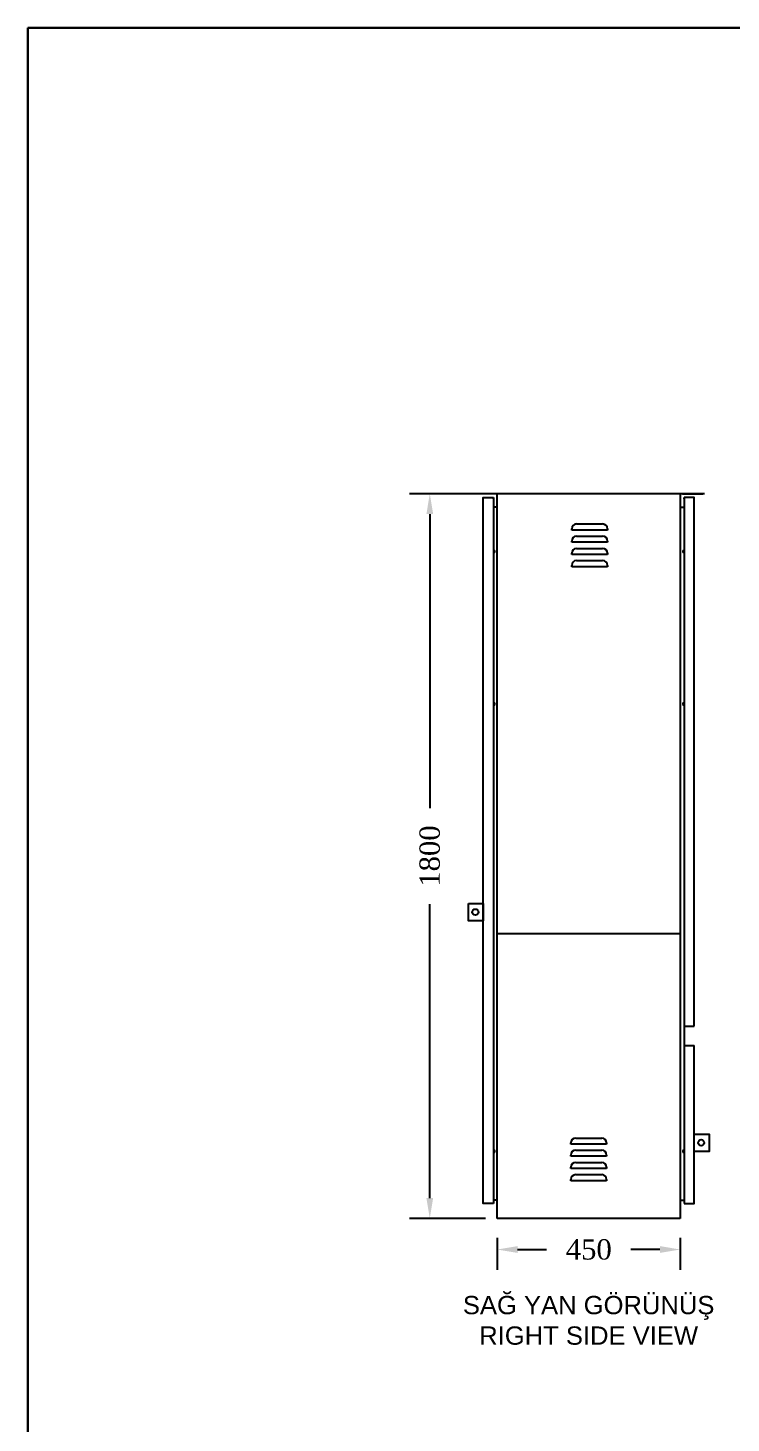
# Model space of a CAD drawing. Header units: metres. Extents: x 665631 to 671054, y 4275967 to 4279024.
# Drawn here: x 665631.5 to 665843.4, y 4276387.9 to 4276808.8 of the extents above; entities that cross this region are included whole.
import ezdxf

# ---------------------------------------------------------------- set-up
doc = ezdxf.new("R2010")
doc.units = ezdxf.units.M
doc.layers.get('0').update_dxf_attribs({"color": 5, "lineweight": 0})
for name, color, linetype in [('AFB ANTED', 7, 'Continuous'), ('LAYER_1', 7, 'Continuous'), ('Viewport', 7, 'Continuous'), ('VISIBLE', 7, 'Continuous')]:
    doc.layers.add(name, color=color, linetype=linetype)
doc.styles.add('SLDTEXTSTYLE0', font='arial.ttf')
doc.styles.get("Standard").update_dxf_attribs({"font": 'times.ttf'})
doc.dimstyles.new('ISO-25', dxfattribs={"dimtxt": 2.5, "dimasz": 2.5, "dimexe": 1.25, "dimexo": 0.625, "dimtad": 1, "dimtxsty": 'Standard', "dimcen": 2.5, "dimadec": 0, "dimazin": 0, "dimtfac": 1, "dimtmove": 0, "dimatfit": 3, "dimfxl": 1, "dimarcsym": 0})

# ---------------------------------------------------------------- blocks, each defined once
blk = doc.blocks.new('*D109')
at = {"color": 2, "linetype": 'Continuous', "lineweight": -2, "transparency": 16777216}
for p, q in [((-71691.4, 794), (-72084.1, 794)), ((-72034.1, 744), (-72034.1, 21.2)), ((-72034.1, -938), (-72034.1, -215.2)), ((-71897.4, -988), (-72084.1, -988))]:
    blk.add_line(p, q, dxfattribs=at)
at = {"color": 2, "linetype": 'Continuous', "lineweight": 30, "transparency": 16777216}
for points in [[(-72042.4, 744), (-72025.8, 744), (-72034.1, 794)], [(-72042.4, -938), (-72025.8, -938), (-72034.1, -988)]]:
    blk.add_solid(points, dxfattribs=at)
at = {"layer": 'Defpoints', "color": 0, "linetype": 'Continuous', "lineweight": 30, "transparency": 16777216}
for p in [(-71641.4, 794), (-72034.1, -988), (-71847.4, -988)]:
    blk.add_point(p, dxfattribs=at)
at = {"color": 2, "linetype": 'Continuous', "transparency": 16777216, "insert": (-72034.1, -97), "char_height": 50, "attachment_point": 5, "rotation": 90}
blk.add_mtext('1800', dxfattribs=at)
blk = doc.blocks.new('*D110')
at = {"color": 2, "linetype": 'Continuous', "lineweight": -2, "transparency": 16777216}
for p, q in [((-71868.4, -1036), (-71868.4, -1114.7)), ((-71418.4, -1036), (-71418.4, -1114.7)), ((-71818.4, -1064.7), (-71746.9, -1064.7)), ((-71468.4, -1064.7), (-71539.9, -1064.7))]:
    blk.add_line(p, q, dxfattribs=at)
at = {"color": 2, "linetype": 'Continuous', "lineweight": 30, "transparency": 16777216}
for points in [[(-71818.4, -1056.3), (-71818.4, -1073), (-71868.4, -1064.7)], [(-71468.4, -1056.3), (-71468.4, -1073), (-71418.4, -1064.7)]]:
    blk.add_solid(points, dxfattribs=at)
at = {"layer": 'Defpoints', "color": 0, "linetype": 'Continuous', "lineweight": 30, "transparency": 16777216}
for p in [(-71868.4, -986, 74), (-71418.4, -986, 74), (-71418.4, -1064.7)]:
    blk.add_point(p, dxfattribs=at)
at = {"color": 2, "linetype": 'Continuous', "transparency": 16777216, "insert": (-71643.4, -1064.7), "char_height": 50, "attachment_point": 5}
blk.add_mtext('450', dxfattribs=at)
blk = doc.blocks.new('353006C')
at = {"layer": 'VISIBLE'}
for p, q in [((-44, -89.3), (-44, -86.3)), ((44, -89.3), (-44, -89.3)), ((-32, -74.3), (32, -74.3)), ((44, -86.3), (44, -89.3)), ((-44, -119.3), (-44, -116.3)), ((44, -119.3), (-44, -119.3)), ((-32, -104.3), (32, -104.3)), ((-32, -134.3), (32, -134.3)), ((44, -116.3), (44, -119.3)), ((-44, -149.3), (-44, -146.3)), ((44, -149.3), (-44, -149.3)), ((-32, -164.3), (32, -164.3)), ((44, -146.3), (44, -149.3)), ((-44, -179.3), (-44, -176.3)), ((44, -179.3), (-44, -179.3)), ((44, -176.3), (44, -179.3))]:
    blk.add_line(p, q, dxfattribs=at)
for centre, start, end in [((-32, -86.3), 90, 180), ((32, -86.3), 0, 90), ((-32, -116.3), 90, 180), ((-32, -146.3), 90, 180), ((32, -116.3), 0, 90), ((32, -146.3), 0, 90), ((-32, -176.3), 90, 180), ((32, -176.3), 0, 90)]:
    blk.add_arc(centre, 12, start, end, dxfattribs=at)
blk = doc.blocks.new('353009C')
at = {"layer": 'VISIBLE'}
for p, q in [((-44, 182.5), (-44, 185.5)), ((44, 182.5), (-44, 182.5)), ((-32, 197.5), (32, 197.5)), ((44, 185.5), (44, 182.5)), ((-44, 152.5), (-44, 155.5)), ((44, 152.5), (-44, 152.5)), ((-32, 167.5), (32, 167.5)), ((-32, 137.5), (32, 137.5)), ((44, 155.5), (44, 152.5)), ((-44, 122.5), (-44, 125.5)), ((44, 122.5), (-44, 122.5)), ((-32, 107.5), (32, 107.5)), ((44, 125.5), (44, 122.5)), ((-44, 92.5), (-44, 95.5)), ((44, 92.5), (-44, 92.5)), ((44, 95.5), (44, 92.5))]:
    blk.add_line(p, q, dxfattribs=at)
for centre, start, end in [((-32, 185.5), 90, 180), ((32, 185.5), 0, 90), ((-32, 155.5), 90, 180), ((-32, 125.5), 90, 180), ((32, 155.5), 0, 90), ((32, 125.5), 0, 90), ((-32, 95.5), 90, 180), ((32, 95.5), 0, 90)]:
    blk.add_arc(centre, 12, start, end, dxfattribs=at)
blk = doc.blocks.new('ANO DETAYI')
at = {"color": 7}
for p, q in [((-71678.893, 794.025, 74), (-71923.893, 794.025, 74)), ((-71358.893, 794.025, 74), (-71678.893, 794.025, 74)), ((-71412.893, 794.025, 74), (-71362.893, 794.025, 74)), ((-71358.893, 794.025, 74), (-71408.893, 794.025, 74)), ((-71877.802, 784.525, 74), (-71877.802, -951.475, 74)), ((-71408.984, 784.525, 74), (-71408.984, -951.475, 74))]:
    blk.add_line(p, q, dxfattribs=at)
at = {"color": 7, "linetype": 'ByBlock', "lineweight": 25, "ltscale": 2.5}
for p, q in [((-71868.393, -985.975, 74), (-71868.393, 794.025, 74)), ((-71418.393, 794.025, 74), (-71418.393, 761.025, 74)), ((-71877.802, 781.525, 74), (-71877.802, 784.525, 74)), ((-71868.393, 761.025, 74), (-71877.802, 761.025, 74)), ((-71418.393, 761.025, 74), (-71408.984, 761.025, 74)), ((-71408.984, 781.525, 74), (-71408.984, 784.525, 74)), ((-71868.393, -287.975, 74), (-71868.393, -274.975, 74)), ((-71826.393, -287.975, 74), (-71868.393, -287.975, 74)), ((-71877.802, -948.475, 74), (-71877.802, -951.475, 74)), ((-71408.984, -948.475, 74), (-71408.984, -951.475, 74)), ((-71868.393, -987.975, 74), (-71868.393, -974.975, 74)), ((-71826.393, -987.975, 74), (-71868.393, -987.975, 74))]:
    blk.add_line(p, q, dxfattribs=at)
for p, q in [((-71408.984, -514.975, 74), (-71383.984, -514.975, 74)), ((-71408.984, -562.975, 74), (-71383.984, -562.975, 74))]:
    blk.add_line(p, q)
at = {"color": 7, "lineweight": 30}
blk.add_lwpolyline([(-73021.742, 1939.747), (-63390.26, 1939.747), (-63390.26, -4922.924), (-73021.742, -4922.924)], close=True, dxfattribs=at)
at = {"color": 7, "linetype": 'ByBlock', "lineweight": 25, "ltscale": 2.5, "elevation": 74}
for points in [[(-71877.802, -951.475), (-71902.802, -951.475), (-71902.802, 784.525), (-71877.802, 784.525)], [(-71383.984, -514.975), (-71383.984, 784.525), (-71408.984, 784.525)], [(-71408.984, -951.475), (-71383.984, -951.475), (-71383.984, -562.975)]]:
    blk.add_lwpolyline(points, dxfattribs=at)
at = {"layer": 'AFB ANTED', "color": 4, "elevation": 74}
for points in [[(-71939.025, -213.594), (-71902.73, -213.594), (-71902.73, -256.167), (-71939.025, -256.167)], [(-71383.984, -780.627), (-71347.689, -780.627), (-71347.689, -823.2), (-71383.984, -823.2)]]:
    blk.add_lwpolyline(points, close=True, dxfattribs=at)
at = {"layer": 'AFB ANTED', "color": 4}
for centre in [(-71922.122, -234.881, 74), (-71367.081, -801.914, 74)]:
    blk.add_circle(centre, 7.459, dxfattribs=at)
at = {"layer": 'LAYER_1', "color": 7}
for centre, start, end in [((-71878.893, 652.025, 74), 284.033888, 75.966112), ((-71407.893, 652.025, 74), 104.033888, 255.966112), ((-71878.893, 277.025, 74), 284.033888, 75.966112), ((-71407.893, 277.025, 74), 104.033888, 255.966112), ((-71878.893, -822.975, 74), 284.033888, 75.966112), ((-71407.893, -822.975, 74), 104.033888, 255.966112)]:
    blk.add_arc(centre, 4.5, start, end, dxfattribs=at)
at = {"layer": 'Viewport', "color": 7}
for p, q in [((-71868.393, -987.975, 74), (-71868.393, 794.025, 74)), ((-71418.393, 794.025, 74), (-71418.393, -987.975, 74)), ((-71418.393, -287.975, 74), (-71868.393, -287.975, 74)), ((-71868.393, -942.975, 74), (-71877.802, -942.975, 74)), ((-71418.393, -942.975, 74), (-71408.984, -942.975, 74)), ((-71418.393, -987.975, 74), (-71868.393, -987.975, 74))]:
    blk.add_line(p, q, dxfattribs=at)
at = {"color": 7, "linetype": 'Continuous'}
for name, p in [('353006C', (-71641.393, 794.025, 74)), ('353009C', (-71643.393, -987.975, 74))]:
    blk.add_blockref(name, p, dxfattribs=at)
at = {"color": 2, "linetype": 'Continuous', "lineweight": 0, "insert": (-71995.249, -1178.796, 74), "char_height": 45, "width": 703.18717, "attachment_point": 1, "style": 'SLDTEXTSTYLE0'}
blk.add_mtext('\\pxqc;SAĞ YAN GÖRÜNÜŞ\\P\\fArial|b0|i0;RIGHT SIDE VIEW', dxfattribs=at)
at = {"color": 7, "linetype": 'Continuous'}
dim = blk.add_linear_dim(base=(-72034.097, -987.975, 74), p1=(-71641.393, 794.025, 74), p2=(-71847.393, -987.975, 74), angle=90, text='1800', dimstyle='ISO-25', override={"dimtxt": 50, "dimasz": 50, "dimexe": 50, "dimexo": 50, "dimgap": 50, "dimtad": 0, "dimcen": 50, "dimclrd": 2, "dimclre": 2, "dimclrt": 2}, dxfattribs=at)
dim.commit()
dim.dimension.update_dxf_attribs({"geometry": '*D109', "text_midpoint": (-72034.097, -96.975, 74)})
dim = blk.add_linear_dim(base=(-71418.393, -1064.658), p1=(-71868.393, -985.975, 74), p2=(-71418.393, -985.975, 74), dimstyle='ISO-25', override={"dimtxt": 50, "dimasz": 50, "dimexe": 50, "dimexo": 50, "dimgap": 50, "dimtad": 0, "dimcen": 50, "dimclrd": 2, "dimclre": 2, "dimclrt": 2}, dxfattribs=at)
dim.commit()
dim.dimension.update_dxf_attribs({"geometry": '*D110', "text_midpoint": (-71643.393, -1064.658)})

msp = doc.modelspace()

# ---------------------------------------------------------------- block references
at = {"layer": 'AFB ANTED', "color": 4, "xscale": 0.1226459346474079, "yscale": 0.1226459346474079, "zscale": 0.1226459346474079}
msp.add_blockref('ANO DETAYI', (674587.27, 4276570.86), dxfattribs=at)

doc.saveas('drawing.dxf')
